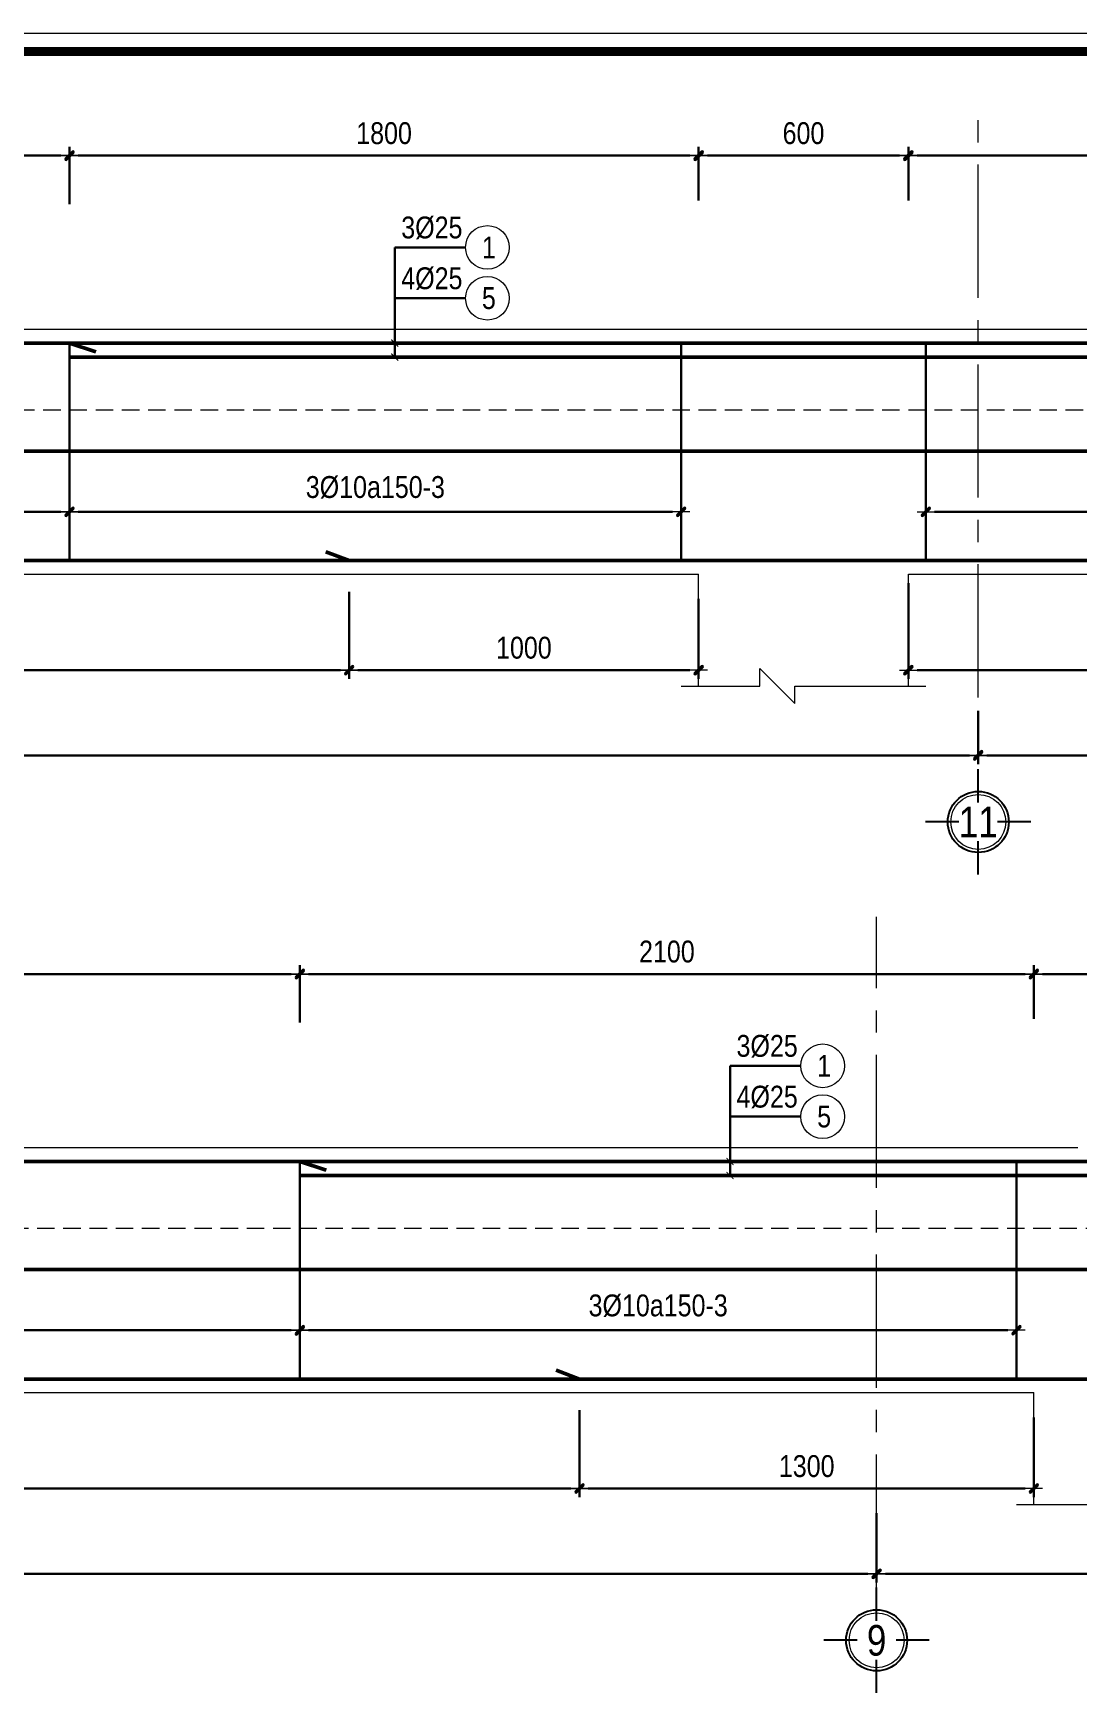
# Model space of a CAD drawing. Header units: millimetres. Extents: x 397144 to 8960116, y 345581 to 674207.
# Drawn here: x 5004051 to 5007039, y 635549 to 640310 of the extents above; entities that cross this region are included whole.
import ezdxf
from ezdxf.enums import TextEntityAlignment as Align
from ezdxf.xclip import XClip

# ---------------------------------------------------------------- set-up
doc = ezdxf.new("R2010")
doc.units = ezdxf.units.MM
doc.header["$XCLIPFRAME"] = 0
doc.header["$PDSIZE"] = -10
doc.linetypes.add('CENTER2', pattern=[28.575, 19.05, -3.175, 3.175, -3.175])
doc.linetypes.add('HIDDEN', pattern=[0.375, 0.25, -0.125])
doc.layers.get('0').update_dxf_attribs({"linetype": 'CONTINUOUS'})
doc.layers.get('Defpoints').update_dxf_attribs({"color": 12, "linetype": 'CONTINUOUS'})
for name, color, linetype, lineweight in [('2', 2, 'CONTINUOUS', 20), ('CDAI', 8, 'CONTINUOUS', 30), ('CTHEP', 2, 'CONTINUOUS', 50), ('DBAO', 3, 'CONTINUOUS', 20), ('DGIONG', 4, 'CONTINUOUS', 13), ('KTH', 150, 'CONTINUOUS', 5), ('Net khuat', 8, 'HIDDEN', 13), ('STICK', 1, 'CONTINUOUS', 9), ('TEXT', 7, 'CONTINUOUS', 15)]:
    doc.layers.add(name, color=color, linetype=linetype, lineweight=lineweight)
doc.layers.add('8', color=8, linetype='CONTINUOUS')
doc.styles.add('HELVECONDENSE', font='VHELVCN_0.TTF')
doc.styles.add('Star-HelCon', font='VHELVCN_0.TTF')
doc.styles.add('TTP-HelCon', font='VHELVCN_0.TTF')
doc.styles.add('VNI-HELVE-CONDENSE', font='VHELVCN_0.TTF')
doc.dimstyles.new('kc-25', dxfattribs={"dimtxt": 62.5, "dimasz": 20, "dimexe": 20, "dimexo": 50, "dimgap": 25, "dimtad": 3, "dimdec": 0, "dimzin": 0, "dimdsep": 46, "dimtxsty": 'VNI-HELVE-CONDENSE', "dimblk": 'DIM', "dimcen": 2.5, "dimclrd": 256, "dimclre": 154, "dimclrt": 7, "dimaunit": 1, "dimadec": 0, "dimazin": 0, "dimtfac": 1, "dimtdec": 0, "dimtix": 1, "dimtmove": 0, "dimatfit": 3, "dimldrblk": 'DOT', "dimfxl": 1, "dimtolj": 1, "dimtzin": 0, "dimarcsym": 0})
doc.dimstyles.new('TTP-25', dxfattribs={"dimscale": 25, "dimtxt": 2.5, "dimasz": 1, "dimexe": 1, "dimexo": 1, "dimgap": 0.09, "dimtad": 0, "dimdec": 4, "dimrnd": 5, "dimzin": 9, "dimdsep": 46, "dimtxsty": 'TTP-HelCon', "dimblk": 'Stick1', "dimcen": 0.09, "dimdle": 1.5, "dimclrd": 256, "dimclre": 256, "dimclrt": 7, "dimadec": 0, "dimazin": 0, "dimtfac": 1, "dimtdec": 4, "dimtmove": 0, "dimatfit": 3, "dimldrblk": '_ArchTick1', "dimfxl": 1, "dimtvp": 1, "dimtolj": 1, "dimtzin": 0, "dimarcsym": 0})

# ---------------------------------------------------------------- blocks, each defined once
blk = doc.blocks.new('Stick1')
at = {"layer": 'STICK'}
h = blk.add_hatch(color=256, dxfattribs=at)
edge = h.paths.add_edge_path()
edge.add_line((0.3, 0.5), (-0.5, -0.3))
edge.add_arc((-0.4, -0.4), 0.141, 135, 315)
edge.add_line((-0.3, -0.5), (0.5, 0.3))
edge.add_arc((0.4, 0.4), 0.141, 315, 495)
blk.add_line((1, 0), (-1, 0), dxfattribs=at)
blk.add_lwpolyline([(0.3, 0.5), (-0.5, -0.3, 1), (-0.3, -0.5), (0.5, 0.3, 1), (0.3, 0.5, 1)], format="xyb", dxfattribs=at)
blk = doc.blocks.new('*D8202')
at = {"layer": 'Defpoints', "color": 0, "transparency": 16777216}
for p in [(5160685.6, 546662.3), (5162735.6, 546579.7), (5160685.6, 546522.3)]:
    blk.add_point(p, dxfattribs=at)
at = {"layer": 'KTH', "lineweight": -2, "transparency": 16777216}
for p, q in [((5160685.6, 546637.3), (5160685.6, 546497.3)), ((5162710.6, 546522.3), (5160710.6, 546522.3)), ((5162735.6, 546554.7), (5162735.6, 546497.3))]:
    blk.add_line(p, q, dxfattribs=at)
at = {"layer": 'KTH', "lineweight": -2, "transparency": 16777216, "xscale": 25, "yscale": 25, "zscale": 25, "rotation": 180}
blk.add_blockref('Stick1', (5160685.6, 546522.3), dxfattribs=at)
at = {"layer": 'KTH', "lineweight": -2, "transparency": 16777216, "xscale": 25, "yscale": 25, "zscale": 25}
blk.add_blockref('Stick1', (5162735.6, 546522.3), dxfattribs=at)
at = {"layer": 'KTH', "color": 7, "transparency": 16777216, "insert": (5161710.6, 546592.2), "char_height": 62.5, "attachment_point": 5, "style": 'TTP-HelCon'}
blk.add_mtext('\\A1;3Þ10a150-3', dxfattribs=at)
blk = doc.blocks.new('_ArchTick1')
at = {"color": 0, "const_width": 3.81}
blk.add_lwpolyline([(-12.7, -12.7), (12.7, 12.7)], dxfattribs=at)
blk = doc.blocks.new('*D8203')
at = {"layer": 'Defpoints', "color": 0, "transparency": 16777216}
for p in [(5138135.6, 546023.8), (5146435.6, 545978.5), (5138135.6, 545825.9)]:
    blk.add_point(p, dxfattribs=at)
at = {"layer": 'KTH', "lineweight": -2, "transparency": 16777216}
for p, q in [((5138135.6, 545998.8), (5138135.6, 545800.9)), ((5146435.6, 545953.5), (5146435.6, 545800.9)), ((5146410.6, 545825.9), (5138160.6, 545825.9))]:
    blk.add_line(p, q, dxfattribs=at)
at = {"layer": 'KTH', "lineweight": -2, "transparency": 16777216, "xscale": 25, "yscale": 25, "zscale": 25, "rotation": 180}
blk.add_blockref('Stick1', (5138135.6, 545825.9), dxfattribs=at)
at = {"layer": 'KTH', "lineweight": -2, "transparency": 16777216, "xscale": 25, "yscale": 25, "zscale": 25}
blk.add_blockref('Stick1', (5146435.6, 545825.9), dxfattribs=at)
at = {"layer": 'KTH', "color": 7, "transparency": 16777216, "insert": (5142285.6, 545889.7), "char_height": 62.5, "attachment_point": 5, "style": 'TTP-HelCon'}
blk.add_mtext('\\A1;8300', dxfattribs=at)
blk = doc.blocks.new('*D8204')
at = {"layer": 'Defpoints', "color": 0, "transparency": 16777216}
for p in [(5162335.6, 546023.8), (5168535.6, 546023.8), (5168535.6, 545825.8)]:
    blk.add_point(p, dxfattribs=at)
at = {"layer": 'KTH', "lineweight": -2, "transparency": 16777216}
for p, q in [((5162335.6, 545998.8), (5162335.6, 545800.8)), ((5168535.6, 545998.8), (5168535.6, 545800.8)), ((5162360.6, 545825.8), (5168510.6, 545825.8))]:
    blk.add_line(p, q, dxfattribs=at)
at = {"layer": 'KTH', "lineweight": -2, "transparency": 16777216, "xscale": 25, "yscale": 25, "zscale": 25, "rotation": 180}
blk.add_blockref('Stick1', (5162335.6, 545825.8), dxfattribs=at)
at = {"layer": 'KTH', "lineweight": -2, "transparency": 16777216, "xscale": 25, "yscale": 25, "zscale": 25}
blk.add_blockref('Stick1', (5168535.6, 545825.8), dxfattribs=at)
at = {"layer": 'KTH', "color": 7, "transparency": 16777216, "insert": (5165435.6, 545889.6), "char_height": 62.5, "attachment_point": 5, "style": 'TTP-HelCon'}
blk.add_mtext('\\A1;7400', dxfattribs=at)
blk = doc.blocks.new('dau truc')
blk.add_circle((0, 0), 180)
at = {"layer": '8'}
for p, q in [((0, 127), (0, 345)), ((-127, 0), (-345, 0)), ((345, 0), (127, 0)), ((0, -345), (0, -127))]:
    blk.add_line(p, q, dxfattribs=at)
blk.add_circle((0, 0), 200, dxfattribs=at)
at = {"layer": 'TEXT', "style": 'HELVECONDENSE'}
blk.add_attdef('A', text='', height=233, dxfattribs=at).set_placement((0, 0), align=Align.MIDDLE)
blk = doc.blocks.new('DIM')
h = blk.add_hatch(color=1)
h.paths.add_polyline_path([(0.49, 0.29, 1), (0.29, 0.49), (-0.19, 0), (0.19, 0)])
h.paths.add_polyline_path([(0.19, 0), (-0.19, 0), (-0.49, -0.29, 1), (-0.29, -0.49)])
at = {"color": 9}
for p, q in [((-0.19, 0), (-1.5, 0)), ((0.19, 0), (1.5, 0))]:
    blk.add_line(p, q, dxfattribs=at)
at = {"color": 1}
for p, q in [((-0.49, -0.29), (0.29, 0.49)), ((-0.29, -0.49), (0.49, 0.29)), ((-0.19, 0), (0.19, 0))]:
    blk.add_line(p, q, dxfattribs=at)
blk.add_arc((-0.39, -0.39), 0.138, 135, 315, dxfattribs=at)
blk = doc.blocks.new('*D8210')
at = {"layer": 'Defpoints', "color": 0, "transparency": 16777216}
for p in [(5163385.6, 547541.2), (5162785.6, 547388.1), (5163385.6, 547388.1)]:
    blk.add_point(p, dxfattribs=at)
at = {"layer": 'KTH', "lineweight": -2, "transparency": 16777216}
for p, q in [((5162785.6, 547413.1), (5162785.6, 547566.2)), ((5163385.6, 547413.1), (5163385.6, 547566.2)), ((5162810.6, 547541.2), (5163360.6, 547541.2))]:
    blk.add_line(p, q, dxfattribs=at)
at = {"layer": 'KTH', "lineweight": -2, "transparency": 16777216, "xscale": 25, "yscale": 25, "zscale": 25, "rotation": 180}
blk.add_blockref('Stick1', (5162785.6, 547541.2), dxfattribs=at)
at = {"layer": 'KTH', "lineweight": -2, "transparency": 16777216, "xscale": 25, "yscale": 25, "zscale": 25}
blk.add_blockref('Stick1', (5163385.6, 547541.2), dxfattribs=at)
at = {"layer": 'KTH', "color": 7, "transparency": 16777216, "insert": (5163085.6, 547605.1), "char_height": 62.5, "attachment_point": 5, "style": 'TTP-HelCon'}
blk.add_mtext('\\A1;600', dxfattribs=at)
blk = doc.blocks.new('*D8238')
at = {"layer": 'Defpoints', "color": 0, "transparency": 16777216}
for p in [(5161485.6, 546318.4), (5162785.6, 546298.1), (5161485.6, 546069.6)]:
    blk.add_point(p, dxfattribs=at)
at = {"layer": 'KTH', "lineweight": -2, "transparency": 16777216}
for p, q in [((5161485.6, 546293.4), (5161485.6, 546044.6)), ((5162785.6, 546273.1), (5162785.6, 546044.6)), ((5162760.6, 546069.6), (5161510.6, 546069.6))]:
    blk.add_line(p, q, dxfattribs=at)
at = {"layer": 'KTH', "lineweight": -2, "transparency": 16777216, "xscale": 25, "yscale": 25, "zscale": 25, "rotation": 180}
blk.add_blockref('Stick1', (5161485.6, 546069.6), dxfattribs=at)
at = {"layer": 'KTH', "lineweight": -2, "transparency": 16777216, "xscale": 25, "yscale": 25, "zscale": 25}
blk.add_blockref('Stick1', (5162785.6, 546069.6), dxfattribs=at)
at = {"layer": 'KTH', "color": 7, "transparency": 16777216, "insert": (5162135.6, 546133.4), "char_height": 62.5, "attachment_point": 5, "style": 'TTP-HelCon'}
blk.add_mtext('\\A1;1300', dxfattribs=at)
blk = doc.blocks.new('*D8239')
at = {"layer": 'Defpoints', "color": 0, "transparency": 16777216}
for p in [(5160685.6, 547541.2), (5160685.6, 547377.2), (5162785.6, 547388.1)]:
    blk.add_point(p, dxfattribs=at)
at = {"layer": 'KTH', "lineweight": -2, "transparency": 16777216}
for p, q in [((5160685.6, 547402.2), (5160685.6, 547566.2)), ((5162785.6, 547413.1), (5162785.6, 547566.2)), ((5162760.6, 547541.2), (5160710.6, 547541.2))]:
    blk.add_line(p, q, dxfattribs=at)
at = {"layer": 'KTH', "lineweight": -2, "transparency": 16777216, "xscale": 25, "yscale": 25, "zscale": 25, "rotation": 180}
blk.add_blockref('Stick1', (5160685.6, 547541.2), dxfattribs=at)
at = {"layer": 'KTH', "lineweight": -2, "transparency": 16777216, "xscale": 25, "yscale": 25, "zscale": 25}
blk.add_blockref('Stick1', (5162785.6, 547541.2), dxfattribs=at)
at = {"layer": 'KTH', "color": 7, "transparency": 16777216, "insert": (5161735.6, 547605.1), "char_height": 62.5, "attachment_point": 5, "style": 'TTP-HelCon'}
blk.add_mtext('\\A1;2100', dxfattribs=at)
blk = doc.blocks.new('*D8257')
at = {"layer": 'Defpoints', "color": 0, "transparency": 16777216}
for p in [(5143835.6, 546662.3), (5145585.6, 546579.7), (5143835.6, 546522.3)]:
    blk.add_point(p, dxfattribs=at)
at = {"layer": 'KTH', "lineweight": -2, "transparency": 16777216}
for p, q in [((5143835.6, 546637.3), (5143835.6, 546497.3)), ((5145560.6, 546522.3), (5143860.6, 546522.3)), ((5145585.6, 546554.7), (5145585.6, 546497.3))]:
    blk.add_line(p, q, dxfattribs=at)
at = {"layer": 'KTH', "lineweight": -2, "transparency": 16777216, "xscale": 25, "yscale": 25, "zscale": 25, "rotation": 180}
blk.add_blockref('Stick1', (5143835.6, 546522.3), dxfattribs=at)
at = {"layer": 'KTH', "lineweight": -2, "transparency": 16777216, "xscale": 25, "yscale": 25, "zscale": 25}
blk.add_blockref('Stick1', (5145585.6, 546522.3), dxfattribs=at)
at = {"layer": 'KTH', "color": 7, "transparency": 16777216, "insert": (5144710.6, 546592.2), "char_height": 62.5, "attachment_point": 5, "style": 'TTP-HelCon'}
blk.add_mtext('\\A1;3Þ10a150-3', dxfattribs=at)
blk = doc.blocks.new('*D8258')
at = {"layer": 'Defpoints', "color": 0, "transparency": 16777216}
for p in [(5148235.6, 546662.3), (5146285.6, 546579.7), (5148235.6, 546522.3)]:
    blk.add_point(p, dxfattribs=at)
at = {"layer": 'KTH', "lineweight": -2, "transparency": 16777216}
for p, q in [((5148235.6, 546637.3), (5148235.6, 546497.3)), ((5146285.6, 546554.7), (5146285.6, 546497.3)), ((5146310.6, 546522.3), (5148210.6, 546522.3))]:
    blk.add_line(p, q, dxfattribs=at)
at = {"layer": 'KTH', "lineweight": -2, "transparency": 16777216, "xscale": 25, "yscale": 25, "zscale": 25, "rotation": 180}
blk.add_blockref('Stick1', (5146285.6, 546522.3), dxfattribs=at)
at = {"layer": 'KTH', "lineweight": -2, "transparency": 16777216, "xscale": 25, "yscale": 25, "zscale": 25}
blk.add_blockref('Stick1', (5148235.6, 546522.3), dxfattribs=at)
at = {"layer": 'KTH', "color": 7, "transparency": 16777216, "insert": (5147260.6, 546592.2), "char_height": 62.5, "attachment_point": 5, "style": 'TTP-HelCon'}
blk.add_mtext('\\A1;3Þ10a150-3', dxfattribs=at)
blk = doc.blocks.new('*D8259')
at = {"layer": 'Defpoints', "color": 0, "transparency": 16777216}
for p in [(5146235.6, 547541.2), (5146235.6, 547388.1), (5148235.6, 547388.1)]:
    blk.add_point(p, dxfattribs=at)
at = {"layer": 'KTH', "lineweight": -2, "transparency": 16777216}
for p, q in [((5146235.6, 547413.1), (5146235.6, 547566.2)), ((5148235.6, 547413.1), (5148235.6, 547566.2)), ((5148210.6, 547541.2), (5146260.6, 547541.2))]:
    blk.add_line(p, q, dxfattribs=at)
at = {"layer": 'KTH', "lineweight": -2, "transparency": 16777216, "xscale": 25, "yscale": 25, "zscale": 25, "rotation": 180}
blk.add_blockref('Stick1', (5146235.6, 547541.2), dxfattribs=at)
at = {"layer": 'KTH', "lineweight": -2, "transparency": 16777216, "xscale": 25, "yscale": 25, "zscale": 25}
blk.add_blockref('Stick1', (5148235.6, 547541.2), dxfattribs=at)
at = {"layer": 'KTH', "color": 7, "transparency": 16777216, "insert": (5147235.6, 547605.1), "char_height": 62.5, "attachment_point": 5, "style": 'TTP-HelCon'}
blk.add_mtext('\\A1;2000', dxfattribs=at)
blk = doc.blocks.new('*D8260')
at = {"layer": 'Defpoints', "color": 0, "transparency": 16777216}
for p in [(5146235.6, 547541.2), (5145635.6, 547388.1), (5146235.6, 547388.1)]:
    blk.add_point(p, dxfattribs=at)
at = {"layer": 'KTH', "lineweight": -2, "transparency": 16777216}
for p, q in [((5145635.6, 547413.1), (5145635.6, 547566.2)), ((5146235.6, 547413.1), (5146235.6, 547566.2)), ((5145660.6, 547541.2), (5146210.6, 547541.2))]:
    blk.add_line(p, q, dxfattribs=at)
at = {"layer": 'KTH', "lineweight": -2, "transparency": 16777216, "xscale": 25, "yscale": 25, "zscale": 25, "rotation": 180}
blk.add_blockref('Stick1', (5145635.6, 547541.2), dxfattribs=at)
at = {"layer": 'KTH', "lineweight": -2, "transparency": 16777216, "xscale": 25, "yscale": 25, "zscale": 25}
blk.add_blockref('Stick1', (5146235.6, 547541.2), dxfattribs=at)
at = {"layer": 'KTH', "color": 7, "transparency": 16777216, "insert": (5145935.6, 547605.1), "char_height": 62.5, "attachment_point": 5, "style": 'TTP-HelCon'}
blk.add_mtext('\\A1;600', dxfattribs=at)
blk = doc.blocks.new('*D8261')
at = {"layer": 'Defpoints', "color": 0, "transparency": 16777216}
for p in [(5146235.6, 546343.8), (5147535.6, 546343.8), (5147535.6, 546069.6)]:
    blk.add_point(p, dxfattribs=at)
at = {"layer": 'KTH', "lineweight": -2, "transparency": 16777216}
for p, q in [((5146235.6, 546318.8), (5146235.6, 546044.6)), ((5147535.6, 546318.8), (5147535.6, 546044.6)), ((5146260.6, 546069.6), (5147510.6, 546069.6))]:
    blk.add_line(p, q, dxfattribs=at)
at = {"layer": 'KTH', "lineweight": -2, "transparency": 16777216, "xscale": 25, "yscale": 25, "zscale": 25, "rotation": 180}
blk.add_blockref('Stick1', (5146235.6, 546069.6), dxfattribs=at)
at = {"layer": 'KTH', "lineweight": -2, "transparency": 16777216, "xscale": 25, "yscale": 25, "zscale": 25}
blk.add_blockref('Stick1', (5147535.6, 546069.6), dxfattribs=at)
at = {"layer": 'KTH', "color": 7, "transparency": 16777216, "insert": (5146885.6, 546133.4), "char_height": 62.5, "attachment_point": 5, "style": 'TTP-HelCon'}
blk.add_mtext('\\A1;1300', dxfattribs=at)
blk = doc.blocks.new('*D8262')
at = {"layer": 'Defpoints', "color": 0, "transparency": 16777216}
for p in [(5144635.6, 546318.4), (5145635.6, 546298.1), (5144635.6, 546069.6)]:
    blk.add_point(p, dxfattribs=at)
at = {"layer": 'KTH', "lineweight": -2, "transparency": 16777216}
for p, q in [((5144635.6, 546293.4), (5144635.6, 546044.6)), ((5145635.6, 546273.1), (5145635.6, 546044.6)), ((5145610.6, 546069.6), (5144660.6, 546069.6))]:
    blk.add_line(p, q, dxfattribs=at)
at = {"layer": 'KTH', "lineweight": -2, "transparency": 16777216, "xscale": 25, "yscale": 25, "zscale": 25, "rotation": 180}
blk.add_blockref('Stick1', (5144635.6, 546069.6), dxfattribs=at)
at = {"layer": 'KTH', "lineweight": -2, "transparency": 16777216, "xscale": 25, "yscale": 25, "zscale": 25}
blk.add_blockref('Stick1', (5145635.6, 546069.6), dxfattribs=at)
at = {"layer": 'KTH', "color": 7, "transparency": 16777216, "insert": (5145135.6, 546133.4), "char_height": 62.5, "attachment_point": 5, "style": 'TTP-HelCon'}
blk.add_mtext('\\A1;1000', dxfattribs=at)
blk = doc.blocks.new('*D8263')
at = {"layer": 'Defpoints', "color": 0, "transparency": 16777216}
for p in [(5143835.6, 547541.2), (5143835.6, 547377.2), (5145635.6, 547388.1)]:
    blk.add_point(p, dxfattribs=at)
at = {"layer": 'KTH', "lineweight": -2, "transparency": 16777216}
for p, q in [((5143835.6, 547402.2), (5143835.6, 547566.2)), ((5145635.6, 547413.1), (5145635.6, 547566.2)), ((5145610.6, 547541.2), (5143860.6, 547541.2))]:
    blk.add_line(p, q, dxfattribs=at)
at = {"layer": 'KTH', "lineweight": -2, "transparency": 16777216, "xscale": 25, "yscale": 25, "zscale": 25, "rotation": 180}
blk.add_blockref('Stick1', (5143835.6, 547541.2), dxfattribs=at)
at = {"layer": 'KTH', "lineweight": -2, "transparency": 16777216, "xscale": 25, "yscale": 25, "zscale": 25}
blk.add_blockref('Stick1', (5145635.6, 547541.2), dxfattribs=at)
at = {"layer": 'KTH', "color": 7, "transparency": 16777216, "insert": (5144735.6, 547605.1), "char_height": 62.5, "attachment_point": 5, "style": 'TTP-HelCon'}
blk.add_mtext('\\A1;1800', dxfattribs=at)
blk = doc.blocks.new('*D1239')
at = {"layer": 'Defpoints', "color": 0, "transparency": 16777216}
for p in [(5156435.6, 545993.5), (5162335.6, 545983.8), (5162335.6, 545825.9)]:
    blk.add_point(p, dxfattribs=at)
at = {"layer": 'KTH', "lineweight": -2, "transparency": 16777216}
for p, q in [((5156435.6, 545968.5), (5156435.6, 545800.9)), ((5162335.6, 545958.8), (5162335.6, 545800.9)), ((5156460.6, 545825.9), (5162310.6, 545825.9))]:
    blk.add_line(p, q, dxfattribs=at)
at = {"layer": 'KTH', "lineweight": -2, "transparency": 16777216, "xscale": 25, "yscale": 25, "zscale": 25, "rotation": 180}
blk.add_blockref('Stick1', (5156435.6, 545825.9), dxfattribs=at)
at = {"layer": 'KTH', "lineweight": -2, "transparency": 16777216, "xscale": 25, "yscale": 25, "zscale": 25}
blk.add_blockref('Stick1', (5162335.6, 545825.9), dxfattribs=at)
at = {"layer": 'KTH', "color": 7, "transparency": 16777216, "insert": (5159385.6, 545889.7), "char_height": 62.5, "attachment_point": 5, "style": 'TTP-HelCon'}
blk.add_mtext('\\A1;5900', dxfattribs=at)
blk = doc.blocks.new('*D8264')
at = {"layer": 'Defpoints', "color": 0, "transparency": 16777216}
for p in [(5143835.6, 547541.2), (5143835.6, 547377.2), (5140235.6, 547352.2)]:
    blk.add_point(p, dxfattribs=at)
at = {"layer": 'KTH', "lineweight": -2, "transparency": 16777216}
for p, q in [((5140235.6, 547377.2), (5140235.6, 547566.2)), ((5143835.6, 547402.2), (5143835.6, 547566.2)), ((5140260.6, 547541.2), (5143810.6, 547541.2))]:
    blk.add_line(p, q, dxfattribs=at)
at = {"layer": 'KTH', "lineweight": -2, "transparency": 16777216, "xscale": 25, "yscale": 25, "zscale": 25, "rotation": 180}
blk.add_blockref('Stick1', (5140235.6, 547541.2), dxfattribs=at)
at = {"layer": 'KTH', "lineweight": -2, "transparency": 16777216, "xscale": 25, "yscale": 25, "zscale": 25}
blk.add_blockref('Stick1', (5143835.6, 547541.2), dxfattribs=at)
at = {"layer": 'KTH', "color": 7, "transparency": 16777216, "insert": (5142035.6, 547605.1), "char_height": 62.5, "attachment_point": 5, "style": 'TTP-HelCon'}
blk.add_mtext('\\A1;3600', dxfattribs=at)
blk = doc.blocks.new('*D8265')
at = {"layer": 'Defpoints', "color": 0, "transparency": 16777216}
for p in [(5140235.6, 546662.3), (5143835.6, 546662.2), (5143835.6, 546522.2)]:
    blk.add_point(p, dxfattribs=at)
at = {"layer": 'KTH', "lineweight": -2, "transparency": 16777216}
for p, q in [((5140235.6, 546637.3), (5140235.6, 546497.2)), ((5143835.6, 546637.2), (5143835.6, 546497.2)), ((5140260.6, 546522.2), (5143810.6, 546522.2))]:
    blk.add_line(p, q, dxfattribs=at)
at = {"layer": 'KTH', "lineweight": -2, "transparency": 16777216, "xscale": 25, "yscale": 25, "zscale": 25, "rotation": 180}
blk.add_blockref('Stick1', (5140235.6, 546522.2), dxfattribs=at)
at = {"layer": 'KTH', "lineweight": -2, "transparency": 16777216, "xscale": 25, "yscale": 25, "zscale": 25}
blk.add_blockref('Stick1', (5143835.6, 546522.2), dxfattribs=at)
at = {"layer": 'KTH', "color": 7, "transparency": 16777216, "insert": (5142035.6, 546592.1), "char_height": 62.5, "attachment_point": 5, "style": 'TTP-HelCon'}
blk.add_mtext('\\A1;3Þ10a200-3', dxfattribs=at)
blk = doc.blocks.new('*D8268')
at = {"layer": 'Defpoints', "color": 0, "transparency": 16777216}
for p in [(5160685.6, 547541.2), (5156535.6, 547388.1), (5160685.6, 547377.2)]:
    blk.add_point(p, dxfattribs=at)
at = {"layer": 'KTH', "lineweight": -2, "transparency": 16777216}
for p, q in [((5156535.6, 547413.1), (5156535.6, 547566.2)), ((5160685.6, 547402.2), (5160685.6, 547566.2)), ((5156560.6, 547541.2), (5160660.6, 547541.2))]:
    blk.add_line(p, q, dxfattribs=at)
at = {"layer": 'KTH', "lineweight": -2, "transparency": 16777216, "xscale": 25, "yscale": 25, "zscale": 25, "rotation": 180}
blk.add_blockref('Stick1', (5156535.6, 547541.2), dxfattribs=at)
at = {"layer": 'KTH', "lineweight": -2, "transparency": 16777216, "xscale": 25, "yscale": 25, "zscale": 25}
blk.add_blockref('Stick1', (5160685.6, 547541.2), dxfattribs=at)
at = {"layer": 'KTH', "color": 7, "transparency": 16777216, "insert": (5158610.6, 547605.1), "char_height": 62.5, "attachment_point": 5, "style": 'TTP-HelCon'}
blk.add_mtext('\\A1;4150', dxfattribs=at)
blk = doc.blocks.new('*D8269')
at = {"layer": 'Defpoints', "color": 0, "transparency": 16777216}
for p in [(5156535.6, 546662.3), (5160685.6, 546693.8), (5160685.6, 546522.2)]:
    blk.add_point(p, dxfattribs=at)
at = {"layer": 'KTH', "lineweight": -2, "transparency": 16777216}
for p, q in [((5160685.6, 546668.8), (5160685.6, 546497.2)), ((5156535.6, 546637.3), (5156535.6, 546497.2)), ((5156560.6, 546522.2), (5160660.6, 546522.2))]:
    blk.add_line(p, q, dxfattribs=at)
at = {"layer": 'KTH', "lineweight": -2, "transparency": 16777216, "xscale": 25, "yscale": 25, "zscale": 25, "rotation": 180}
blk.add_blockref('Stick1', (5156535.6, 546522.2), dxfattribs=at)
at = {"layer": 'KTH', "lineweight": -2, "transparency": 16777216, "xscale": 25, "yscale": 25, "zscale": 25}
blk.add_blockref('Stick1', (5160685.6, 546522.2), dxfattribs=at)
at = {"layer": 'KTH', "color": 7, "transparency": 16777216, "insert": (5158610.6, 546592.1), "char_height": 62.5, "attachment_point": 5, "style": 'TTP-HelCon'}
blk.add_mtext('\\A1;3Þ10a200-3', dxfattribs=at)
blk = doc.blocks.new('*D8270')
at = {"layer": 'Defpoints', "color": 0, "transparency": 16777216}
for p in [(5139435.6, 546318.4), (5144635.6, 546318.4), (5144635.6, 546069.6)]:
    blk.add_point(p, dxfattribs=at)
at = {"layer": 'KTH', "lineweight": -2, "transparency": 16777216}
for p, q in [((5139435.6, 546293.4), (5139435.6, 546044.6)), ((5144635.6, 546293.4), (5144635.6, 546044.6)), ((5139460.6, 546069.6), (5144610.6, 546069.6))]:
    blk.add_line(p, q, dxfattribs=at)
at = {"layer": 'KTH', "lineweight": -2, "transparency": 16777216, "xscale": 25, "yscale": 25, "zscale": 25, "rotation": 180}
blk.add_blockref('Stick1', (5139435.6, 546069.6), dxfattribs=at)
at = {"layer": 'KTH', "lineweight": -2, "transparency": 16777216, "xscale": 25, "yscale": 25, "zscale": 25}
blk.add_blockref('Stick1', (5144635.6, 546069.6), dxfattribs=at)
at = {"layer": 'KTH', "color": 7, "transparency": 16777216, "insert": (5142035.6, 546133.4), "char_height": 62.5, "attachment_point": 5, "style": 'TTP-HelCon'}
blk.add_mtext('\\A1;5200', dxfattribs=at)
blk = doc.blocks.new('*D8272')
at = {"layer": 'Defpoints', "color": 0, "transparency": 16777216}
for p in [(5155735.6, 546343.8), (5161485.6, 546223.9), (5161485.6, 546069.6)]:
    blk.add_point(p, dxfattribs=at)
at = {"layer": 'KTH', "lineweight": -2, "transparency": 16777216}
for p, q in [((5155735.6, 546318.8), (5155735.6, 546044.6)), ((5161485.6, 546198.9), (5161485.6, 546044.6)), ((5155760.6, 546069.6), (5161460.6, 546069.6))]:
    blk.add_line(p, q, dxfattribs=at)
at = {"layer": 'KTH', "lineweight": -2, "transparency": 16777216, "xscale": 25, "yscale": 25, "zscale": 25, "rotation": 180}
blk.add_blockref('Stick1', (5155735.6, 546069.6), dxfattribs=at)
at = {"layer": 'KTH', "lineweight": -2, "transparency": 16777216, "xscale": 25, "yscale": 25, "zscale": 25}
blk.add_blockref('Stick1', (5161485.6, 546069.6), dxfattribs=at)
at = {"layer": 'KTH', "color": 7, "transparency": 16777216, "insert": (5158610.6, 546133.4), "char_height": 62.5, "attachment_point": 5, "style": 'TTP-HelCon'}
blk.add_mtext('\\A1;5750', dxfattribs=at)
blk = doc.blocks.new('*D8291')
at = {"layer": 'Defpoints', "color": 0, "transparency": 16777216}
for p in [(5146435.6, 545978.5), (5156435.6, 545968.5), (5156435.6, 545825.9)]:
    blk.add_point(p, dxfattribs=at)
at = {"layer": 'KTH', "lineweight": -2, "transparency": 16777216}
for p, q in [((5146435.6, 545953.5), (5146435.6, 545800.9)), ((5156435.6, 545943.5), (5156435.6, 545800.9)), ((5146460.6, 545825.9), (5156410.6, 545825.9))]:
    blk.add_line(p, q, dxfattribs=at)
at = {"layer": 'KTH', "lineweight": -2, "transparency": 16777216, "xscale": 25, "yscale": 25, "zscale": 25, "rotation": 180}
blk.add_blockref('Stick1', (5146435.6, 545825.9), dxfattribs=at)
at = {"layer": 'KTH', "lineweight": -2, "transparency": 16777216, "xscale": 25, "yscale": 25, "zscale": 25}
blk.add_blockref('Stick1', (5156435.6, 545825.9), dxfattribs=at)
at = {"layer": 'KTH', "color": 7, "transparency": 16777216, "insert": (5151435.6, 545889.7), "char_height": 62.5, "attachment_point": 5, "style": 'TTP-HelCon'}
blk.add_mtext('\\A1;10500', dxfattribs=at)
blk = doc.blocks.new('CHG_XX_Khung ten')
blk.add_lwpolyline([(15, 579), (826, 579), (826, 15), (15, 15)], close=True)
at = {"color": 4, "linetype": 'Continuous', "const_width": 1}
blk.add_lwpolyline([(17, 577), (824, 577), (824, 17), (17, 17)], close=True, dxfattribs=at)
blk = doc.blocks.new('BY-18')
at = {"layer": 'CDAI', "ltscale": 52.5}
for p, q in [((5143835.59357, 547008.83872), (5143835.59357, 546378.83872)), ((5145585.59357, 547008.83872), (5145585.59357, 546378.83872)), ((5146285.59097, 547008.83489), (5146285.59097, 546382.83501)), ((5160685.59357, 547008.83872), (5160685.59357, 546378.83872)), ((5162735.59357, 547008.83872), (5162735.59357, 546378.83872))]:
    blk.add_line(p, q, dxfattribs=at)
at = {"layer": 'CTHEP'}
for p, q in [((5143910.59357, 546979.83872), (5143835.59357, 547004.83872)), ((5160760.59357, 546979.83872), (5160685.59357, 547004.83872)), ((5143835.63305, 546964.82556), (5148235.59097, 546964.81392)), ((5160685.63305, 546964.82556), (5165385.59097, 546964.81392)), ((5138019.31863, 546695.82682), (5214372.22878, 546695.77869)), ((5144635.59357, 546382.83809), (5144568.67721, 546408.13761)), ((5161485.59357, 546382.83809), (5161418.67721, 546408.13761))]:
    blk.add_line(p, q, dxfattribs=at)
for points in [[(5214555.59356, 546376.57918), (5214555.59356, 547004.7664), (5137865.59357, 547004.84194)], [(5153373.34267, 546382.82784), (5162804.59965, 546382.82083), (5163384.46139, 546382.81892), (5170035.59357, 546382.79064), (5170609.63908, 546382.78875), (5214493.76072, 546382.7666), (5214493.76072, 546905.64212)], [(5137923.83253, 546759.23206), (5137923.83253, 546382.84198), (5146712.78366, 546382.83514)], [(5146010.27951, 546382.83524), (5154137.20177, 546382.82805)]]:
    blk.add_lwpolyline(points, dxfattribs=at)
at = {"layer": 'DBAO'}
for points in [[(5162910.95484, 547043.68418), (5137835.59357, 547043.85344), (5137835.59357, 546343.84194), (5137835.59357, 546343.84194), (5137835.59357, 546023.84194)], [(5138435.59357, 546023.84194), (5138435.59357, 546343.84194), (5145635.59357, 546343.83328)], [(5145635.59357, 546023.83872), (5145635.59357, 546343.83872)], [(5146235.59097, 546023.83872), (5146235.59097, 546343.83256), (5153835.59357, 546343.82281), (5153835.59357, 546023.83872)], [(5154435.59097, 546343.82209), (5162785.59357, 546343.81204)], [(5162785.59357, 546023.83872), (5162785.59357, 546343.83872)]]:
    blk.add_lwpolyline(points, dxfattribs=at)
at = {"layer": 'DGIONG'}
for points in [[(5145585.59357, 546023.83872), (5145810.59357, 546023.83872), (5145810.59357, 546073.83872), (5145910.59357, 545973.83872), (5145910.59357, 546023.83872), (5146285.59097, 546023.83489)], [(5162735.59357, 546023.83872), (5162960.59357, 546023.83872), (5162960.59357, 546073.83872), (5163060.59357, 545973.83872), (5163060.59357, 546023.83872), (5163435.59097, 546023.83489)]]:
    blk.add_lwpolyline(points, dxfattribs=at)
for centre in [(5145031.29885, 547278.64311), (5162181.29885, 547278.64311), (5145031.29885, 547133.34411), (5162181.29885, 547133.34411)]:
    blk.add_circle(centre, 62.5, dxfattribs=at)
at = {"layer": 'Net khuat', "linetype": 'CENTER2', "ltscale": 20}
for p, q in [((5146435.59357, 545991.57898), (5146435.59357, 547791.68758)), ((5162335.59357, 545786.34494), (5162335.59357, 547791.68758))]:
    blk.add_line(p, q, dxfattribs=at)
at = {"layer": 'Net khuat', "ltscale": 200}
blk.add_lwpolyline([(5137835.59357, 546343.84194), (5137835.59357, 546343.84194), (5138435.59357, 546343.84194), (5138435.59357, 546813.84194), (5214585.59357, 546813.84194)], dxfattribs=at)
at = {"layer": '2', "ltscale": 300}
ref = blk.add_blockref('dau truc', (5146435.59357, 545635.4804), dxfattribs=dict(at, xscale=0.4367131292819977, yscale=0.4367131292819977, zscale=0.4367131292819977))
ref.add_attrib('A', '11', dxfattribs={"layer": 'TEXT', "height": 87.5, "style": 'HELVECONDENSE'}).set_placement((5146435.59357, 545635.4804), align=Align.MIDDLE)
ref = blk.add_blockref('dau truc', (5162335.59357, 545635.4804), dxfattribs=dict(at, xscale=0.4367131292819977, yscale=0.4367131292819977, zscale=0.4367131292819977))
ref.add_attrib('A', '9', dxfattribs={"layer": 'TEXT', "height": 87.5, "style": 'HELVECONDENSE'}).set_placement((5162335.59357, 545635.4804), align=Align.MIDDLE)
at = {"layer": 'TEXT', "style": 'TTP-HelCon'}
for s, p in [('3Þ25', (5144784.7888, 547304.49606)), ('3Þ25', (5161934.7888, 547304.49606)), ('4Þ25', (5144784.7888, 547159.19705)), ('4Þ25', (5161934.7888, 547159.19705))]:
    blk.add_text(s, height=62.5, dxfattribs=at).set_placement(p)
at = {"layer": 'TEXT', "style": 'Star-HelCon'}
for s, p in [('1', (5145035.46552, 547278.64311)), ('1', (5162185.46552, 547278.64311)), ('5', (5145035.46552, 547133.34411)), ('5', (5162185.46552, 547133.34411))]:
    blk.add_text(s, height=62.5, dxfattribs=at).set_placement(p, align=Align.MIDDLE)
at = {"layer": 'KTH'}
for base, p1, p2, picture, middle in [((5143835.59357, 547541.23628), (5140235.59357, 547352.23628), (5143835.59357, 547377.23306), '*D8264', (5142035.59357, 547605.06962)), ((5146235.59097, 547541.22923), (5148235.59097, 547388.13634), (5146235.59097, 547388.13634), '*D8259', (5147235.59097, 547605.06256)), ((5160685.59357, 547541.22923), (5156535.59097, 547388.13634), (5160685.59357, 547377.23306), '*D8268', (5158610.59227, 547605.06256)), ((5147535.59097, 546069.57689), (5146235.59097, 546343.80908), (5147535.59097, 546343.79474), '*D8261', (5146885.59097, 546133.41022)), ((5161485.59357, 546069.57689), (5155735.59097, 546343.79474), (5161485.59357, 546223.87179), '*D8272', (5158610.59227, 546133.41022)), ((5144635.59357, 546069.57689), (5139435.59357, 546318.4355), (5144635.59357, 546318.4355), '*D8270', (5142035.59357, 546133.41022)), ((5138135.59357, 545825.86085), (5146435.59357, 545978.50994), (5138135.59357, 546023.84194), '*D8203', (5142285.59357, 545889.69419)), ((5162335.59357, 545825.86085), (5156435.59357, 545993.47484), (5162335.59357, 545983.81911), '*D1239', (5159385.59357, 545889.69419))]:
    dim = blk.add_linear_dim(base=base, p1=p1, p2=p2, dimstyle='TTP-25', override={"dimtmove": 1}, dxfattribs=at)
    dim.commit()
    dim.dimension.update_dxf_attribs({"geometry": picture, "text_midpoint": middle})
for base, p1, p2, picture, middle in [((5143835.59357, 547541.23306), (5145635.59357, 547388.13634), (5143835.59357, 547377.23306), '*D8263', (5144735.59357, 547605.0664)), ((5146235.59097, 547541.23306), (5145635.59357, 547388.13634), (5146235.59097, 547388.13634), '*D8260', (5145935.59227, 547605.0664)), ((5160685.59357, 547541.23306), (5162785.59357, 547388.13634), (5160685.59357, 547377.23306), '*D8239', (5161735.59357, 547605.0664)), ((5163385.59097, 547541.23306), (5162785.59357, 547388.13634), (5163385.59097, 547388.13634), '*D8210', (5163085.59227, 547605.0664)), ((5144635.59357, 546069.57689), (5145635.59357, 546298.09759), (5144635.59357, 546318.4355), '*D8262', (5145135.59357, 546133.41022)), ((5161485.59357, 546069.57689), (5162785.59357, 546298.09759), (5161485.59357, 546318.4355), '*D8238', (5162135.59357, 546133.41022))]:
    dim = blk.add_linear_dim(base=base, p1=p1, p2=p2, angle=180, dimstyle='TTP-25', override={"dimtmove": 1}, dxfattribs=at)
    dim.commit()
    dim.dimension.update_dxf_attribs({"geometry": picture, "text_midpoint": middle})
for base, p1, p2, text, picture, middle in [((5143835.59357, 546522.18718), (5140235.59357, 546662.27571), (5143835.59357, 546662.20741), '3Þ10a200-3', '*D8265', (5142035.59357, 546592.10384)), ((5148235.59097, 546522.26253), (5146285.59097, 546579.73588), (5148235.59097, 546662.27571), '3Þ10a150-3', '*D8258', (5147260.59097, 546592.1792)), ((5160685.59357, 546522.18718), (5156535.59097, 546662.27571), (5160685.59357, 546693.83872), '3Þ10a200-3', '*D8269', (5158610.59227, 546592.10384)), ((5156435.59357, 545825.86085), (5146435.59357, 545978.50994), (5156435.59357, 545968.47484), '10500', '*D8291', (5151435.59357, 545889.69419))]:
    dim = blk.add_linear_dim(base=base, p1=p1, p2=p2, text=text, dimstyle='TTP-25', override={"dimtmove": 1}, dxfattribs=at)
    dim.commit()
    dim.dimension.update_dxf_attribs({"geometry": picture, "text_midpoint": middle})
for base, p1, p2, text, picture, middle in [((5143835.59357, 546522.26253), (5145585.59357, 546579.73588), (5143835.59357, 546662.27571), '3Þ10a150-3', '*D8257', (5144710.59357, 546592.1792)), ((5160685.59357, 546522.26253), (5162735.59357, 546579.73588), (5160685.59357, 546662.27571), '3Þ10a150-3', '*D8202', (5161710.59357, 546592.1792)), ((5168535.59357, 545825.78166), (5162335.59357, 546023.83872), (5168535.59357, 546023.76467), '7400', '*D8204', (5165435.59357, 545889.615))]:
    dim = blk.add_linear_dim(base=base, p1=p1, p2=p2, angle=180, text=text, dimstyle='TTP-25', override={"dimtmove": 1}, dxfattribs=at)
    dim.commit()
    dim.dimension.update_dxf_attribs({"geometry": picture, "text_midpoint": middle})
at = {"layer": 'DGIONG'}
for points in [[(5144766.27703, 547004.835), (5144766.27676, 547278.64311), (5144968.79885, 547278.64311)], [(5161916.27703, 547004.835), (5161916.27676, 547278.64311), (5162118.79885, 547278.64311)], [(5144766.27668, 546964.835), (5144766.27641, 547133.34411), (5144968.7985, 547133.34411)], [(5161916.27668, 546964.835), (5161916.27641, 547133.34411), (5162118.7985, 547133.34411)]]:
    blk.add_leader(points, dimstyle='kc-25', override={"dimtad": 0, "dimldrblk": 'ArchTick', "dimfxl": 100, "dimarcsym": 1}, dxfattribs=at)

msp = doc.modelspace()

# ---------------------------------------------------------------- linework, layer by layer
at = {"layer": 'CDAI', "ltscale": 0.8}
msp.add_lwpolyline([(4997699.5516, 640257.66181), (5015069.15702, 640257.66181), (5015069.15702, 625739.78265), (4997699.5516, 625739.78265)], close=True, dxfattribs=at)

# ---------------------------------------------------------------- block references
at = {"layer": 'CDAI'}
ref = msp.add_blockref('BY-18', (-139681.3196, 92418.37161), dxfattribs=at)
XClip(ref).set_block_clipping_path([(5137380.8712020135, 545337.2525829161), (5154619.8136512917, 547704.4349580166)])
ref = msp.add_blockref('BY-18', (-155872.1137, 90077.61956), dxfattribs=at)
XClip(ref).set_block_clipping_path([(5153708.7251871489, 545383.9149521468), (5170810.3260711264, 547704.4349580166)])

# ---------------------------------------------------------------- next in the draw order: block references
at = {"layer": 'KTH', "ltscale": 0.8, "xscale": 25.92478421702978, "yscale": 25.92478421702978, "zscale": 25.92478421702978}
msp.add_blockref('CHG_XX_Khung ten', (4997258.83027, 625299.06132), dxfattribs=at)

doc.saveas('drawing.dxf')
